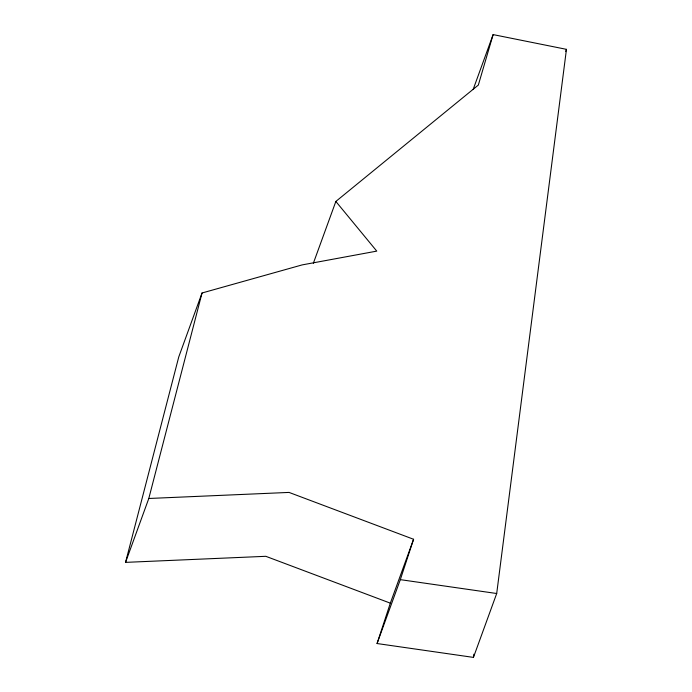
<?xml version="1.0" encoding="UTF-8"?>
<svg xmlns="http://www.w3.org/2000/svg" width="692" height="692" viewBox="0 0 692 692"><rect width="100%" height="100%" fill="white"/><g stroke="black" fill="none" stroke-linecap="round" stroke-linejoin="round"><path stroke-width="1.04" d="M390.331 603.156L265.806 556.307L125.546 562.371L148.797 498.482L289.057 492.419L413.582 539.267L390.331 603.156L377.062 643.534L473.44 657.4L473.856 654.182M473.44 657.4L496.7 593.511L566.454 49.34L493.119 34.6L473.19 89.363M125.546 562.371L178.778 356.89L202.029 292.993L302.162 264.898L376.768 251.118L335.854 201.441L478.336 85.064L493.119 34.6M148.797 498.482L202.029 292.993M377.062 643.534L400.313 579.645L413.582 539.267M313.338 263.297L335.854 201.441M565.719 51.372L566.454 49.34M400.313 579.645L496.7 593.511"/></g></svg>
